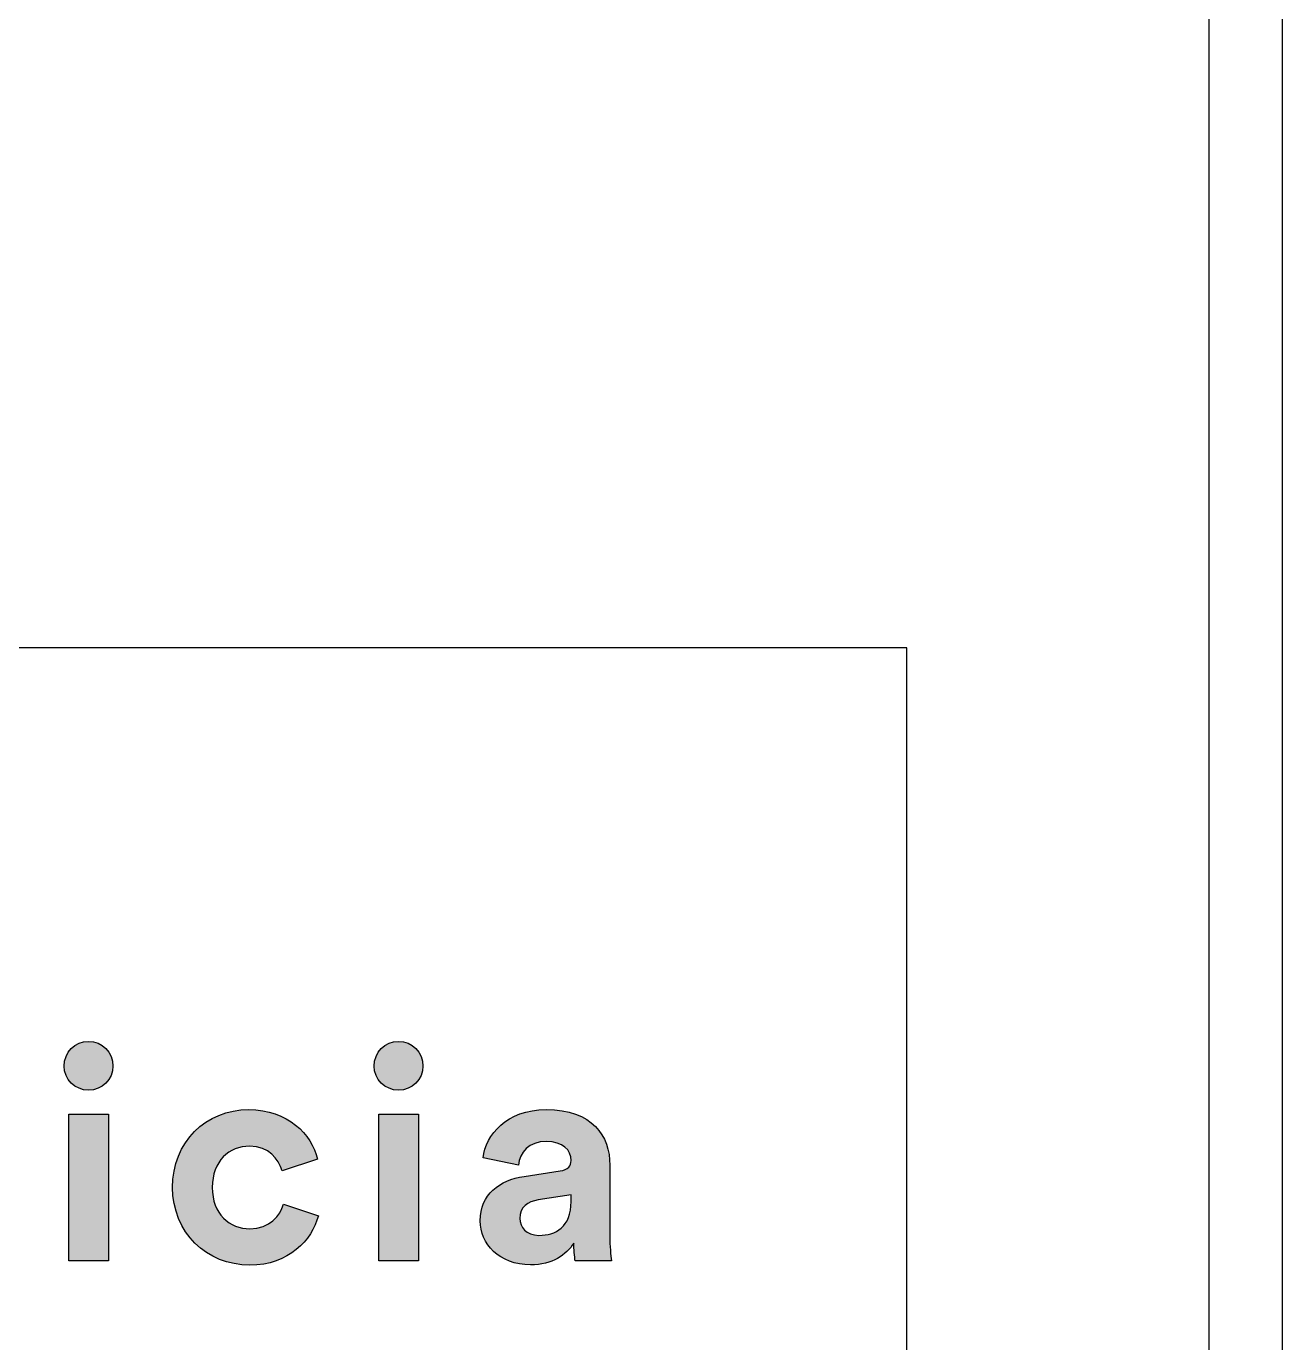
# Model space of a CAD drawing. Header units: millimetres. Extents: x 0 to 2575, y 0 to 3642.
# Drawn here: x 2355.5 to 2575.1, y 230 to 460.1 of the extents above; entities that cross this region are included whole.
import ezdxf

# ---------------------------------------------------------------- set-up
doc = ezdxf.new("R2010")
doc.units = ezdxf.units.MM
doc.layers.add('4513 Delphi Corner module 85 x 85 cm', color=7, linetype='Continuous', true_color=0x000000)

msp = doc.modelspace()

# ---------------------------------------------------------------- hatches: boundary and pattern name
at = {"layer": '4513 Delphi Corner module 85 x 85 cm'}
for points in [[(2366.39, 282.68), (2366.5, 282.68), (2366.61, 282.68), (2366.72, 282.67), (2366.83, 282.66), (2366.94, 282.65), (2367.05, 282.63), (2367.16, 282.62), (2367.26, 282.6), (2367.37, 282.57), (2367.47, 282.55), (2367.57, 282.52), (2367.67, 282.49), (2367.77, 282.46), (2367.87, 282.42), (2367.97, 282.38), (2368.07, 282.34), (2368.16, 282.3), (2368.26, 282.26), (2368.35, 282.21), (2368.44, 282.16), (2368.53, 282.11), (2368.62, 282.06), (2368.71, 282), (2368.79, 281.95), (2368.88, 281.89), (2368.96, 281.83), (2369.04, 281.76), (2369.12, 281.7), (2369.2, 281.63), (2369.28, 281.56), (2369.35, 281.49), (2369.42, 281.42), (2369.5, 281.35), (2369.57, 281.27), (2369.63, 281.19), (2369.7, 281.11), (2369.76, 281.03), (2369.82, 280.95), (2369.88, 280.87), (2369.94, 280.78), (2370, 280.69), (2370.05, 280.61), (2370.1, 280.52), (2370.15, 280.42), (2370.2, 280.33), (2370.25, 280.24), (2370.29, 280.14), (2370.33, 280.05), (2370.37, 279.95), (2370.41, 279.85), (2370.44, 279.75), (2370.47, 279.65), (2370.5, 279.55), (2370.53, 279.44), (2370.55, 279.34), (2370.58, 279.23), (2370.6, 279.13), (2370.61, 279.02), (2370.63, 278.91), (2370.64, 278.8), (2370.65, 278.69), (2370.66, 278.58), (2370.66, 278.47), (2370.66, 278.36), (2370.66, 278.25), (2370.66, 278.15), (2370.65, 278.04), (2370.64, 277.94), (2370.63, 277.83), (2370.61, 277.73), (2370.6, 277.62), (2370.58, 277.52), (2370.55, 277.42), (2370.53, 277.32), (2370.5, 277.22), (2370.47, 277.12), (2370.44, 277.02), (2370.41, 276.93), (2370.37, 276.83), (2370.33, 276.73), (2370.29, 276.64), (2370.25, 276.55), (2370.2, 276.46), (2370.15, 276.37), (2370.1, 276.28), (2370.05, 276.19), (2370, 276.1), (2369.94, 276.02), (2369.88, 275.93), (2369.82, 275.85), (2369.76, 275.77), (2369.7, 275.69), (2369.63, 275.62), (2369.57, 275.54), (2369.5, 275.46), (2369.42, 275.39), (2369.35, 275.32), (2369.28, 275.25), (2369.2, 275.18), (2369.12, 275.12), (2369.04, 275.05), (2368.96, 274.99), (2368.88, 274.93), (2368.79, 274.87), (2368.71, 274.82), (2368.62, 274.76), (2368.53, 274.71), (2368.44, 274.66), (2368.35, 274.61), (2368.26, 274.56), (2368.16, 274.52), (2368.07, 274.48), (2367.97, 274.44), (2367.87, 274.4), (2367.77, 274.37), (2367.67, 274.33), (2367.57, 274.3), (2367.47, 274.28), (2367.37, 274.25), (2367.26, 274.23), (2367.16, 274.21), (2367.05, 274.19), (2366.94, 274.18), (2366.83, 274.16), (2366.72, 274.15), (2366.61, 274.15), (2366.5, 274.14), (2366.39, 274.14), (2366.28, 274.14), (2366.17, 274.15), (2366.06, 274.15), (2365.96, 274.16), (2365.85, 274.18), (2365.74, 274.19), (2365.64, 274.21), (2365.53, 274.23), (2365.43, 274.25), (2365.33, 274.28), (2365.23, 274.3), (2365.13, 274.33), (2365.03, 274.37), (2364.93, 274.4), (2364.83, 274.44), (2364.73, 274.48), (2364.64, 274.52), (2364.54, 274.56), (2364.45, 274.61), (2364.36, 274.66), (2364.27, 274.71), (2364.18, 274.76), (2364.09, 274.82), (2364.01, 274.87), (2363.92, 274.93), (2363.84, 274.99), (2363.76, 275.05), (2363.68, 275.12), (2363.6, 275.18), (2363.52, 275.25), (2363.45, 275.32), (2363.38, 275.39), (2363.3, 275.46), (2363.23, 275.54), (2363.17, 275.62), (2363.1, 275.69), (2363.03, 275.77), (2362.97, 275.85), (2362.91, 275.93), (2362.85, 276.02), (2362.8, 276.1), (2362.74, 276.19), (2362.69, 276.28), (2362.64, 276.37), (2362.59, 276.46), (2362.54, 276.55), (2362.5, 276.64), (2362.46, 276.73), (2362.42, 276.83), (2362.38, 276.93), (2362.34, 277.02), (2362.31, 277.12), (2362.28, 277.22), (2362.25, 277.32), (2362.23, 277.42), (2362.21, 277.52), (2362.19, 277.62), (2362.17, 277.73), (2362.15, 277.83), (2362.14, 277.94), (2362.13, 278.04), (2362.12, 278.15), (2362.12, 278.25), (2362.12, 278.36), (2362.12, 278.47), (2362.12, 278.58), (2362.13, 278.69), (2362.14, 278.8), (2362.15, 278.91), (2362.17, 279.02), (2362.19, 279.13), (2362.21, 279.23), (2362.23, 279.34), (2362.25, 279.44), (2362.28, 279.55), (2362.31, 279.65), (2362.34, 279.75), (2362.38, 279.85), (2362.42, 279.95), (2362.46, 280.05), (2362.5, 280.14), (2362.54, 280.24), (2362.59, 280.33), (2362.64, 280.42), (2362.69, 280.52), (2362.74, 280.61), (2362.8, 280.69), (2362.85, 280.78), (2362.91, 280.87), (2362.97, 280.95), (2363.03, 281.03), (2363.1, 281.11), (2363.17, 281.19), (2363.23, 281.27), (2363.3, 281.35), (2363.38, 281.42), (2363.45, 281.49), (2363.52, 281.56), (2363.6, 281.63), (2363.68, 281.7), (2363.76, 281.76), (2363.84, 281.83), (2363.92, 281.89), (2364.01, 281.95), (2364.09, 282), (2364.18, 282.06), (2364.27, 282.11), (2364.36, 282.16), (2364.45, 282.21), (2364.54, 282.26), (2364.64, 282.3), (2364.73, 282.34), (2364.83, 282.38), (2364.93, 282.42), (2365.03, 282.46), (2365.13, 282.49), (2365.23, 282.52), (2365.33, 282.55), (2365.43, 282.57), (2365.53, 282.6), (2365.64, 282.62), (2365.74, 282.63), (2365.85, 282.65), (2365.96, 282.66), (2366.06, 282.67), (2366.17, 282.68), (2366.28, 282.68)], [(2420.57, 282.68), (2420.68, 282.68), (2420.79, 282.68), (2420.9, 282.67), (2421.01, 282.66), (2421.12, 282.65), (2421.23, 282.63), (2421.33, 282.62), (2421.44, 282.6), (2421.54, 282.57), (2421.65, 282.55), (2421.75, 282.52), (2421.85, 282.49), (2421.95, 282.46), (2422.05, 282.42), (2422.15, 282.38), (2422.25, 282.34), (2422.34, 282.3), (2422.44, 282.26), (2422.53, 282.21), (2422.62, 282.16), (2422.71, 282.11), (2422.8, 282.06), (2422.89, 282), (2422.97, 281.95), (2423.06, 281.89), (2423.14, 281.83), (2423.22, 281.76), (2423.3, 281.7), (2423.38, 281.63), (2423.45, 281.56), (2423.53, 281.49), (2423.6, 281.42), (2423.67, 281.35), (2423.74, 281.27), (2423.81, 281.19), (2423.87, 281.11), (2423.94, 281.03), (2424, 280.95), (2424.06, 280.87), (2424.12, 280.78), (2424.17, 280.69), (2424.23, 280.61), (2424.28, 280.52), (2424.33, 280.42), (2424.38, 280.33), (2424.42, 280.24), (2424.47, 280.14), (2424.51, 280.05), (2424.55, 279.95), (2424.58, 279.85), (2424.62, 279.75), (2424.65, 279.65), (2424.68, 279.55), (2424.71, 279.44), (2424.73, 279.34), (2424.75, 279.23), (2424.77, 279.13), (2424.79, 279.02), (2424.8, 278.91), (2424.82, 278.8), (2424.83, 278.69), (2424.83, 278.58), (2424.84, 278.47), (2424.84, 278.36), (2424.84, 278.25), (2424.83, 278.15), (2424.83, 278.04), (2424.82, 277.94), (2424.8, 277.83), (2424.79, 277.73), (2424.77, 277.62), (2424.75, 277.52), (2424.73, 277.42), (2424.71, 277.32), (2424.68, 277.22), (2424.65, 277.12), (2424.62, 277.02), (2424.58, 276.93), (2424.55, 276.83), (2424.51, 276.73), (2424.47, 276.64), (2424.42, 276.55), (2424.38, 276.46), (2424.33, 276.37), (2424.28, 276.28), (2424.23, 276.19), (2424.17, 276.1), (2424.12, 276.02), (2424.06, 275.93), (2424, 275.85), (2423.94, 275.77), (2423.87, 275.69), (2423.81, 275.62), (2423.74, 275.54), (2423.67, 275.46), (2423.6, 275.39), (2423.53, 275.32), (2423.45, 275.25), (2423.38, 275.18), (2423.3, 275.12), (2423.22, 275.05), (2423.14, 274.99), (2423.06, 274.93), (2422.97, 274.87), (2422.89, 274.82), (2422.8, 274.76), (2422.71, 274.71), (2422.62, 274.66), (2422.53, 274.61), (2422.44, 274.56), (2422.34, 274.52), (2422.25, 274.48), (2422.15, 274.44), (2422.05, 274.4), (2421.95, 274.37), (2421.85, 274.33), (2421.75, 274.3), (2421.65, 274.28), (2421.54, 274.25), (2421.44, 274.23), (2421.33, 274.21), (2421.23, 274.19), (2421.12, 274.18), (2421.01, 274.16), (2420.9, 274.15), (2420.79, 274.15), (2420.68, 274.14), (2420.57, 274.14), (2420.46, 274.14), (2420.35, 274.15), (2420.24, 274.15), (2420.13, 274.16), (2420.03, 274.18), (2419.92, 274.19), (2419.82, 274.21), (2419.71, 274.23), (2419.61, 274.25), (2419.51, 274.28), (2419.4, 274.3), (2419.3, 274.33), (2419.2, 274.37), (2419.11, 274.4), (2419.01, 274.44), (2418.91, 274.48), (2418.82, 274.52), (2418.72, 274.56), (2418.63, 274.61), (2418.54, 274.66), (2418.45, 274.71), (2418.36, 274.76), (2418.27, 274.82), (2418.19, 274.87), (2418.1, 274.93), (2418.02, 274.99), (2417.94, 275.05), (2417.86, 275.12), (2417.78, 275.18), (2417.7, 275.25), (2417.63, 275.32), (2417.55, 275.39), (2417.48, 275.46), (2417.41, 275.54), (2417.34, 275.62), (2417.28, 275.69), (2417.21, 275.77), (2417.15, 275.85), (2417.09, 275.93), (2417.03, 276.02), (2416.97, 276.1), (2416.92, 276.19), (2416.87, 276.28), (2416.82, 276.37), (2416.77, 276.46), (2416.72, 276.55), (2416.68, 276.64), (2416.63, 276.73), (2416.59, 276.83), (2416.56, 276.93), (2416.52, 277.02), (2416.49, 277.12), (2416.46, 277.22), (2416.43, 277.32), (2416.41, 277.42), (2416.38, 277.52), (2416.36, 277.62), (2416.35, 277.73), (2416.33, 277.83), (2416.32, 277.94), (2416.31, 278.04), (2416.3, 278.15), (2416.3, 278.25), (2416.3, 278.36), (2416.3, 278.47), (2416.3, 278.58), (2416.31, 278.69), (2416.32, 278.8), (2416.33, 278.91), (2416.35, 279.02), (2416.36, 279.13), (2416.38, 279.23), (2416.41, 279.34), (2416.43, 279.44), (2416.46, 279.55), (2416.49, 279.65), (2416.52, 279.75), (2416.56, 279.85), (2416.59, 279.95), (2416.63, 280.05), (2416.68, 280.14), (2416.72, 280.24), (2416.77, 280.33), (2416.82, 280.42), (2416.87, 280.52), (2416.92, 280.61), (2416.97, 280.69), (2417.03, 280.78), (2417.09, 280.87), (2417.15, 280.95), (2417.21, 281.03), (2417.28, 281.11), (2417.34, 281.19), (2417.41, 281.27), (2417.48, 281.35), (2417.55, 281.42), (2417.63, 281.49), (2417.7, 281.56), (2417.78, 281.63), (2417.86, 281.7), (2417.94, 281.76), (2418.02, 281.83), (2418.1, 281.89), (2418.19, 281.95), (2418.27, 282), (2418.36, 282.06), (2418.45, 282.11), (2418.54, 282.16), (2418.63, 282.21), (2418.72, 282.26), (2418.82, 282.3), (2418.91, 282.34), (2419.01, 282.38), (2419.11, 282.42), (2419.2, 282.46), (2419.3, 282.49), (2419.4, 282.52), (2419.51, 282.55), (2419.61, 282.57), (2419.71, 282.6), (2419.82, 282.62), (2419.92, 282.63), (2420.03, 282.65), (2420.13, 282.66), (2420.24, 282.67), (2420.35, 282.68), (2420.46, 282.68)], [(2362.95, 244.35), (2362.95, 269.97), (2369.88, 269.97), (2369.88, 244.35)], [(2388.01, 257.16), (2388.01, 256.95), (2388.02, 256.73), (2388.03, 256.52), (2388.04, 256.32), (2388.06, 256.11), (2388.09, 255.91), (2388.11, 255.71), (2388.14, 255.52), (2388.18, 255.33), (2388.22, 255.14), (2388.26, 254.95), (2388.31, 254.77), (2388.36, 254.59), (2388.42, 254.42), (2388.47, 254.24), (2388.54, 254.07), (2388.6, 253.91), (2388.67, 253.75), (2388.74, 253.59), (2388.82, 253.43), (2388.9, 253.27), (2388.98, 253.12), (2389.06, 252.98), (2389.15, 252.83), (2389.24, 252.69), (2389.34, 252.56), (2389.43, 252.42), (2389.53, 252.29), (2389.64, 252.16), (2389.74, 252.04), (2389.85, 251.92), (2389.96, 251.8), (2390.08, 251.69), (2390.19, 251.58), (2390.31, 251.47), (2390.43, 251.37), (2390.55, 251.27), (2390.68, 251.17), (2390.81, 251.08), (2390.94, 250.99), (2391.07, 250.9), (2391.21, 250.82), (2391.34, 250.74), (2391.48, 250.67), (2391.62, 250.59), (2391.76, 250.53), (2391.91, 250.46), (2392.05, 250.4), (2392.2, 250.34), (2392.35, 250.29), (2392.5, 250.24), (2392.65, 250.19), (2392.8, 250.15), (2392.96, 250.11), (2393.12, 250.07), (2393.27, 250.04), (2393.43, 250.01), (2393.59, 249.99), (2393.75, 249.97), (2393.91, 249.95), (2394.08, 249.94), (2394.24, 249.93), (2394.41, 249.92), (2394.57, 249.92), (2394.74, 249.92), (2394.9, 249.93), (2395.06, 249.94), (2395.22, 249.95), (2395.37, 249.96), (2395.52, 249.98), (2395.67, 250), (2395.82, 250.03), (2395.96, 250.05), (2396.1, 250.08), (2396.24, 250.12), (2396.38, 250.15), (2396.52, 250.19), (2396.65, 250.23), (2396.78, 250.27), (2396.91, 250.32), (2397.03, 250.37), (2397.15, 250.42), (2397.27, 250.47), (2397.39, 250.53), (2397.51, 250.58), (2397.62, 250.64), (2397.73, 250.7), (2397.84, 250.77), (2397.95, 250.83), (2398.05, 250.9), (2398.15, 250.97), (2398.25, 251.04), (2398.35, 251.11), (2398.44, 251.19), (2398.54, 251.26), (2398.63, 251.34), (2398.72, 251.42), (2398.8, 251.5), (2398.89, 251.58), (2398.97, 251.66), (2399.05, 251.75), (2399.13, 251.83), (2399.2, 251.92), (2399.28, 252.01), (2399.35, 252.1), (2399.42, 252.18), (2399.49, 252.27), (2399.55, 252.36), (2399.62, 252.46), (2399.68, 252.55), (2399.74, 252.64), (2399.79, 252.73), (2399.9, 252.92), (2400, 253.11), (2400.1, 253.3), (2400.18, 253.49), (2400.26, 253.68), (2400.34, 253.87), (2400.4, 254.06), (2400.46, 254.25), (2406.55, 252.21), (2406.5, 252.01), (2406.44, 251.81), (2406.37, 251.61), (2406.3, 251.41), (2406.23, 251.21), (2406.15, 251.01), (2406.07, 250.81), (2405.99, 250.62), (2405.9, 250.42), (2405.8, 250.22), (2405.71, 250.02), (2405.61, 249.83), (2405.5, 249.64), (2405.39, 249.44), (2405.27, 249.25), (2405.16, 249.06), (2405.03, 248.87), (2404.91, 248.68), (2404.78, 248.5), (2404.64, 248.32), (2404.5, 248.13), (2404.36, 247.95), (2404.21, 247.78), (2404.06, 247.6), (2403.9, 247.43), (2403.74, 247.26), (2403.58, 247.09), (2403.41, 246.92), (2403.23, 246.76), (2403.06, 246.6), (2402.88, 246.44), (2402.69, 246.29), (2402.5, 246.14), (2402.31, 245.99), (2402.11, 245.85), (2401.91, 245.7), (2401.7, 245.57), (2401.49, 245.43), (2401.28, 245.3), (2401.06, 245.18), (2400.84, 245.05), (2400.61, 244.94), (2400.38, 244.82), (2400.14, 244.71), (2399.9, 244.61), (2399.66, 244.51), (2399.41, 244.41), (2399.16, 244.32), (2398.91, 244.23), (2398.65, 244.15), (2398.38, 244.07), (2398.11, 244), (2397.84, 243.93), (2397.56, 243.87), (2397.28, 243.81), (2397, 243.76), (2396.71, 243.72), (2396.42, 243.68), (2396.12, 243.65), (2395.82, 243.62), (2395.51, 243.6), (2395.2, 243.58), (2394.89, 243.57), (2394.57, 243.57), (2394.22, 243.57), (2393.87, 243.58), (2393.52, 243.61), (2393.18, 243.63), (2392.83, 243.67), (2392.49, 243.72), (2392.16, 243.77), (2391.82, 243.83), (2391.49, 243.9), (2391.17, 243.97), (2390.84, 244.06), (2390.52, 244.15), (2390.21, 244.25), (2389.89, 244.35), (2389.58, 244.47), (2389.28, 244.59), (2388.98, 244.71), (2388.68, 244.85), (2388.39, 244.99), (2388.1, 245.14), (2387.81, 245.29), (2387.53, 245.45), (2387.26, 245.62), (2386.98, 245.8), (2386.72, 245.98), (2386.46, 246.16), (2386.2, 246.36), (2385.95, 246.56), (2385.7, 246.76), (2385.46, 246.97), (2385.22, 247.19), (2384.99, 247.42), (2384.77, 247.64), (2384.55, 247.88), (2384.34, 248.12), (2384.13, 248.37), (2383.93, 248.62), (2383.73, 248.87), (2383.54, 249.14), (2383.36, 249.4), (2383.18, 249.68), (2383.01, 249.95), (2382.85, 250.24), (2382.69, 250.52), (2382.54, 250.82), (2382.39, 251.11), (2382.26, 251.41), (2382.13, 251.72), (2382, 252.03), (2381.89, 252.34), (2381.78, 252.66), (2381.68, 252.99), (2381.59, 253.31), (2381.5, 253.65), (2381.42, 253.98), (2381.35, 254.32), (2381.29, 254.66), (2381.23, 255.01), (2381.19, 255.36), (2381.15, 255.71), (2381.12, 256.07), (2381.1, 256.43), (2381.09, 256.8), (2381.08, 257.16), (2381.09, 257.53), (2381.1, 257.9), (2381.12, 258.26), (2381.15, 258.62), (2381.19, 258.98), (2381.23, 259.33), (2381.28, 259.68), (2381.35, 260.02), (2381.42, 260.36), (2381.49, 260.7), (2381.58, 261.03), (2381.67, 261.36), (2381.77, 261.68), (2381.87, 262), (2381.99, 262.32), (2382.11, 262.63), (2382.24, 262.93), (2382.37, 263.23), (2382.51, 263.53), (2382.66, 263.82), (2382.82, 264.11), (2382.98, 264.39), (2383.15, 264.67), (2383.32, 264.94), (2383.5, 265.21), (2383.69, 265.47), (2383.88, 265.73), (2384.08, 265.98), (2384.28, 266.22), (2384.49, 266.46), (2384.71, 266.7), (2384.93, 266.93), (2385.16, 267.15), (2385.39, 267.37), (2385.62, 267.58), (2385.87, 267.78), (2386.11, 267.98), (2386.37, 268.18), (2386.62, 268.36), (2386.89, 268.54), (2387.15, 268.72), (2387.43, 268.88), (2387.7, 269.04), (2387.98, 269.2), (2388.27, 269.34), (2388.56, 269.48), (2388.85, 269.62), (2389.15, 269.74), (2389.45, 269.86), (2389.75, 269.98), (2390.06, 270.08), (2390.37, 270.18), (2390.69, 270.27), (2391.01, 270.35), (2391.33, 270.43), (2391.65, 270.5), (2391.98, 270.56), (2392.31, 270.61), (2392.65, 270.65), (2392.99, 270.69), (2393.33, 270.72), (2393.67, 270.74), (2394.02, 270.75), (2394.36, 270.76), (2394.69, 270.75), (2395.01, 270.74), (2395.32, 270.73), (2395.64, 270.71), (2395.94, 270.68), (2396.25, 270.64), (2396.54, 270.61), (2396.84, 270.56), (2397.13, 270.51), (2397.41, 270.45), (2397.69, 270.39), (2397.97, 270.33), (2398.24, 270.26), (2398.51, 270.18), (2398.77, 270.1), (2399.03, 270.01), (2399.29, 269.92), (2399.54, 269.83), (2399.78, 269.73), (2400.03, 269.62), (2400.26, 269.51), (2400.5, 269.4), (2400.72, 269.28), (2400.95, 269.16), (2401.17, 269.03), (2401.38, 268.9), (2401.6, 268.77), (2401.8, 268.63), (2402, 268.49), (2402.2, 268.35), (2402.4, 268.2), (2402.59, 268.05), (2402.77, 267.9), (2402.95, 267.74), (2403.13, 267.58), (2403.3, 267.42), (2403.47, 267.26), (2403.63, 267.09), (2403.79, 266.92), (2403.95, 266.74), (2404.1, 266.57), (2404.25, 266.39), (2404.39, 266.21), (2404.53, 266.03), (2404.66, 265.85), (2404.79, 265.66), (2404.91, 265.47), (2405.04, 265.28), (2405.15, 265.09), (2405.26, 264.9), (2405.37, 264.71), (2405.48, 264.51), (2405.58, 264.32), (2405.67, 264.12), (2405.76, 263.92), (2405.85, 263.72), (2405.93, 263.52), (2406.01, 263.32), (2406.09, 263.12), (2406.16, 262.92), (2406.22, 262.72), (2406.28, 262.51), (2406.34, 262.31), (2406.4, 262.11), (2400.2, 260.03), (2400.14, 260.23), (2400.07, 260.43), (2399.99, 260.63), (2399.91, 260.83), (2399.83, 261.02), (2399.74, 261.22), (2399.64, 261.41), (2399.53, 261.6), (2399.47, 261.7), (2399.42, 261.79), (2399.36, 261.88), (2399.3, 261.98), (2399.23, 262.07), (2399.17, 262.16), (2399.1, 262.24), (2399.03, 262.33), (2398.96, 262.42), (2398.89, 262.5), (2398.81, 262.59), (2398.74, 262.67), (2398.66, 262.75), (2398.58, 262.83), (2398.5, 262.91), (2398.41, 262.99), (2398.33, 263.06), (2398.24, 263.14), (2398.15, 263.21), (2398.05, 263.28), (2397.96, 263.35), (2397.86, 263.42), (2397.76, 263.48), (2397.66, 263.54), (2397.56, 263.61), (2397.45, 263.66), (2397.34, 263.72), (2397.23, 263.78), (2397.12, 263.83), (2397.01, 263.88), (2396.89, 263.93), (2396.77, 263.97), (2396.65, 264.02), (2396.52, 264.06), (2396.4, 264.1), (2396.27, 264.13), (2396.13, 264.17), (2396, 264.2), (2395.86, 264.23), (2395.72, 264.25), (2395.58, 264.27), (2395.44, 264.29), (2395.29, 264.31), (2395.14, 264.32), (2394.99, 264.33), (2394.84, 264.34), (2394.68, 264.35), (2394.52, 264.35), (2394.35, 264.35), (2394.19, 264.34), (2394.03, 264.33), (2393.86, 264.32), (2393.7, 264.3), (2393.54, 264.28), (2393.38, 264.26), (2393.22, 264.23), (2393.07, 264.2), (2392.91, 264.16), (2392.76, 264.13), (2392.6, 264.08), (2392.45, 264.04), (2392.3, 263.99), (2392.15, 263.93), (2392.01, 263.88), (2391.86, 263.82), (2391.72, 263.75), (2391.58, 263.69), (2391.44, 263.62), (2391.3, 263.54), (2391.17, 263.46), (2391.03, 263.38), (2390.9, 263.3), (2390.77, 263.21), (2390.65, 263.12), (2390.52, 263.02), (2390.4, 262.92), (2390.28, 262.82), (2390.16, 262.72), (2390.05, 262.61), (2389.94, 262.49), (2389.83, 262.38), (2389.72, 262.26), (2389.61, 262.14), (2389.51, 262.01), (2389.41, 261.88), (2389.32, 261.75), (2389.22, 261.61), (2389.13, 261.47), (2389.05, 261.33), (2388.96, 261.18), (2388.88, 261.04), (2388.81, 260.88), (2388.73, 260.73), (2388.66, 260.57), (2388.59, 260.41), (2388.53, 260.24), (2388.47, 260.07), (2388.41, 259.9), (2388.36, 259.72), (2388.31, 259.55), (2388.26, 259.37), (2388.22, 259.18), (2388.18, 258.99), (2388.14, 258.8), (2388.11, 258.61), (2388.08, 258.41), (2388.06, 258.21), (2388.04, 258.01), (2388.03, 257.8), (2388.02, 257.59), (2388.01, 257.38)], [(2417.13, 244.35), (2417.13, 269.97), (2424.06, 269.97), (2424.06, 244.35)]]:
    msp.add_hatch(color=256, dxfattribs=at).paths.add_polyline_path(points, flags=0)
h = msp.add_hatch(color=256, dxfattribs=at)
h.paths.add_polyline_path([(2442.5, 259.09), (2448.8, 260.03), (2448.93, 260.05), (2449.06, 260.07), (2449.19, 260.1), (2449.3, 260.13), (2449.36, 260.14), (2449.41, 260.16), (2449.47, 260.18), (2449.52, 260.2), (2449.57, 260.21), (2449.62, 260.23), (2449.67, 260.25), (2449.72, 260.27), (2449.76, 260.3), (2449.81, 260.32), (2449.85, 260.34), (2449.89, 260.36), (2449.93, 260.39), (2449.97, 260.41), (2450.01, 260.44), (2450.05, 260.46), (2450.09, 260.49), (2450.12, 260.51), (2450.16, 260.54), (2450.19, 260.57), (2450.22, 260.6), (2450.25, 260.63), (2450.28, 260.65), (2450.31, 260.68), (2450.34, 260.71), (2450.36, 260.74), (2450.39, 260.78), (2450.41, 260.81), (2450.44, 260.84), (2450.46, 260.87), (2450.48, 260.9), (2450.5, 260.94), (2450.52, 260.97), (2450.54, 261.01), (2450.56, 261.04), (2450.57, 261.08), (2450.59, 261.11), (2450.6, 261.15), (2450.62, 261.18), (2450.63, 261.22), (2450.64, 261.26), (2450.65, 261.29), (2450.66, 261.33), (2450.67, 261.37), (2450.68, 261.41), (2450.69, 261.45), (2450.7, 261.49), (2450.7, 261.52), (2450.71, 261.56), (2450.71, 261.6), (2450.72, 261.64), (2450.72, 261.68), (2450.72, 261.73), (2450.72, 261.77), (2450.73, 261.85), (2450.73, 261.93), (2450.72, 262.02), (2450.72, 262.1), (2450.71, 262.19), (2450.7, 262.27), (2450.69, 262.35), (2450.68, 262.43), (2450.66, 262.52), (2450.64, 262.6), (2450.62, 262.68), (2450.6, 262.75), (2450.58, 262.83), (2450.55, 262.91), (2450.52, 262.99), (2450.49, 263.06), (2450.46, 263.14), (2450.43, 263.21), (2450.39, 263.29), (2450.35, 263.36), (2450.31, 263.43), (2450.27, 263.5), (2450.22, 263.57), (2450.18, 263.64), (2450.13, 263.7), (2450.08, 263.77), (2450.02, 263.84), (2449.97, 263.9), (2449.91, 263.96), (2449.85, 264.02), (2449.79, 264.08), (2449.72, 264.14), (2449.66, 264.2), (2449.59, 264.26), (2449.52, 264.31), (2449.45, 264.36), (2449.37, 264.42), (2449.3, 264.47), (2449.22, 264.51), (2449.14, 264.56), (2449.05, 264.61), (2448.97, 264.65), (2448.88, 264.7), (2448.79, 264.74), (2448.7, 264.78), (2448.6, 264.81), (2448.51, 264.85), (2448.41, 264.88), (2448.31, 264.92), (2448.21, 264.95), (2448.1, 264.98), (2447.99, 265.01), (2447.89, 265.03), (2447.77, 265.05), (2447.66, 265.08), (2447.54, 265.1), (2447.43, 265.11), (2447.31, 265.13), (2447.18, 265.14), (2447.06, 265.16), (2446.93, 265.16), (2446.67, 265.18), (2446.4, 265.18), (2446.26, 265.18), (2446.12, 265.18), (2445.99, 265.17), (2445.85, 265.16), (2445.72, 265.15), (2445.59, 265.13), (2445.46, 265.12), (2445.34, 265.1), (2445.21, 265.07), (2445.09, 265.05), (2444.97, 265.02), (2444.85, 264.99), (2444.73, 264.96), (2444.62, 264.92), (2444.5, 264.89), (2444.39, 264.85), (2444.29, 264.8), (2444.18, 264.76), (2444.07, 264.71), (2443.97, 264.67), (2443.87, 264.62), (2443.77, 264.56), (2443.68, 264.51), (2443.58, 264.45), (2443.49, 264.4), (2443.4, 264.34), (2443.31, 264.27), (2443.23, 264.21), (2443.14, 264.15), (2443.06, 264.08), (2442.98, 264.01), (2442.9, 263.94), (2442.83, 263.87), (2442.75, 263.79), (2442.68, 263.72), (2442.61, 263.64), (2442.54, 263.56), (2442.48, 263.48), (2442.41, 263.4), (2442.35, 263.32), (2442.29, 263.23), (2442.24, 263.15), (2442.18, 263.06), (2442.13, 262.97), (2442.08, 262.89), (2442.03, 262.79), (2441.98, 262.7), (2441.94, 262.61), (2441.89, 262.52), (2441.85, 262.42), (2441.82, 262.33), (2441.78, 262.23), (2441.74, 262.13), (2441.71, 262.04), (2441.68, 261.94), (2441.65, 261.84), (2441.63, 261.74), (2441.61, 261.64), (2441.58, 261.53), (2441.56, 261.43), (2441.55, 261.33), (2441.53, 261.22), (2441.52, 261.12), (2441.51, 261.02), (2435.36, 262.32), (2435.38, 262.51), (2435.41, 262.7), (2435.44, 262.88), (2435.48, 263.07), (2435.52, 263.26), (2435.57, 263.45), (2435.62, 263.64), (2435.67, 263.83), (2435.73, 264.02), (2435.8, 264.21), (2435.87, 264.4), (2435.94, 264.59), (2436.02, 264.77), (2436.11, 264.96), (2436.19, 265.14), (2436.29, 265.33), (2436.39, 265.51), (2436.49, 265.69), (2436.6, 265.87), (2436.71, 266.05), (2436.83, 266.23), (2436.95, 266.41), (2437.08, 266.58), (2437.21, 266.75), (2437.35, 266.92), (2437.49, 267.09), (2437.63, 267.25), (2437.78, 267.42), (2437.94, 267.58), (2438.1, 267.73), (2438.27, 267.89), (2438.44, 268.04), (2438.61, 268.19), (2438.79, 268.34), (2438.97, 268.48), (2439.16, 268.62), (2439.35, 268.76), (2439.55, 268.89), (2439.76, 269.02), (2439.96, 269.14), (2440.18, 269.27), (2440.39, 269.38), (2440.61, 269.5), (2440.84, 269.61), (2441.07, 269.71), (2441.31, 269.81), (2441.55, 269.91), (2441.79, 270), (2442.04, 270.09), (2442.3, 270.17), (2442.56, 270.25), (2442.82, 270.32), (2443.09, 270.39), (2443.36, 270.45), (2443.64, 270.51), (2443.92, 270.56), (2444.21, 270.6), (2444.5, 270.64), (2444.8, 270.68), (2445.1, 270.7), (2445.41, 270.73), (2445.72, 270.74), (2446.03, 270.75), (2446.35, 270.76), (2446.73, 270.75), (2447.1, 270.74), (2447.46, 270.73), (2447.82, 270.7), (2448.16, 270.67), (2448.5, 270.64), (2448.84, 270.6), (2449.16, 270.55), (2449.48, 270.49), (2449.79, 270.43), (2450.1, 270.37), (2450.4, 270.3), (2450.69, 270.22), (2450.97, 270.14), (2451.25, 270.05), (2451.52, 269.96), (2451.79, 269.86), (2452.04, 269.76), (2452.29, 269.65), (2452.54, 269.53), (2452.78, 269.42), (2453.01, 269.29), (2453.23, 269.17), (2453.45, 269.03), (2453.66, 268.9), (2453.87, 268.75), (2454.07, 268.61), (2454.26, 268.46), (2454.45, 268.3), (2454.63, 268.15), (2454.8, 267.98), (2454.97, 267.82), (2455.13, 267.65), (2455.29, 267.48), (2455.44, 267.3), (2455.59, 267.12), (2455.73, 266.93), (2455.86, 266.75), (2455.99, 266.56), (2456.11, 266.36), (2456.23, 266.17), (2456.34, 265.97), (2456.45, 265.76), (2456.55, 265.56), (2456.64, 265.35), (2456.73, 265.14), (2456.82, 264.93), (2456.9, 264.71), (2456.97, 264.49), (2457.04, 264.27), (2457.11, 264.05), (2457.17, 263.83), (2457.22, 263.6), (2457.27, 263.38), (2457.31, 263.15), (2457.35, 262.91), (2457.39, 262.68), (2457.42, 262.45), (2457.44, 262.21), (2457.46, 261.97), (2457.48, 261.74), (2457.49, 261.5), (2457.5, 261.26), (2457.5, 261.02), (2457.5, 248.41), (2457.51, 247.88), (2457.52, 247.33), (2457.6, 246.2), (2457.64, 245.67), (2457.7, 245.17), (2457.75, 244.72), (2457.78, 244.52), (2457.81, 244.35), (2451.46, 244.35), (2451.43, 244.48), (2451.4, 244.63), (2451.38, 244.8), (2451.35, 244.97), (2451.31, 245.36), (2451.27, 245.77), (2451.24, 246.19), (2451.22, 246.62), (2451.2, 247.03), (2451.2, 247.42), (2451.07, 247.23), (2450.94, 247.04), (2450.8, 246.86), (2450.65, 246.67), (2450.5, 246.49), (2450.34, 246.32), (2450.17, 246.14), (2450, 245.97), (2449.82, 245.8), (2449.63, 245.64), (2449.44, 245.48), (2449.24, 245.33), (2449.03, 245.18), (2448.81, 245.03), (2448.59, 244.89), (2448.36, 244.76), (2448.12, 244.63), (2447.87, 244.51), (2447.62, 244.39), (2447.36, 244.29), (2447.09, 244.19), (2446.82, 244.09), (2446.53, 244.01), (2446.24, 243.93), (2445.95, 243.86), (2445.64, 243.8), (2445.33, 243.74), (2445.01, 243.7), (2444.68, 243.66), (2444.34, 243.64), (2444, 243.62), (2443.64, 243.62), (2443.39, 243.62), (2443.14, 243.63), (2442.89, 243.64), (2442.64, 243.66), (2442.4, 243.69), (2442.16, 243.71), (2441.93, 243.75), (2441.69, 243.79), (2441.47, 243.83), (2441.24, 243.88), (2441.02, 243.93), (2440.8, 243.99), (2440.59, 244.05), (2440.37, 244.11), (2440.17, 244.19), (2439.96, 244.26), (2439.76, 244.34), (2439.56, 244.42), (2439.37, 244.51), (2439.18, 244.6), (2438.99, 244.69), (2438.81, 244.79), (2438.63, 244.9), (2438.45, 245), (2438.28, 245.11), (2438.12, 245.22), (2437.95, 245.34), (2437.79, 245.46), (2437.64, 245.58), (2437.48, 245.71), (2437.34, 245.84), (2437.19, 245.97), (2437.05, 246.11), (2436.92, 246.24), (2436.78, 246.38), (2436.65, 246.53), (2436.53, 246.67), (2436.41, 246.82), (2436.3, 246.97), (2436.18, 247.13), (2436.08, 247.28), (2435.97, 247.44), (2435.88, 247.6), (2435.78, 247.76), (2435.69, 247.93), (2435.61, 248.09), (2435.52, 248.26), (2435.45, 248.43), (2435.38, 248.6), (2435.31, 248.78), (2435.24, 248.95), (2435.18, 249.13), (2435.13, 249.31), (2435.08, 249.48), (2435.04, 249.66), (2435, 249.85), (2434.96, 250.03), (2434.93, 250.21), (2434.9, 250.4), (2434.88, 250.58), (2434.86, 250.77), (2434.85, 250.95), (2434.84, 251.14), (2434.84, 251.33), (2434.84, 251.54), (2434.85, 251.75), (2434.86, 251.96), (2434.88, 252.16), (2434.9, 252.37), (2434.93, 252.56), (2434.96, 252.76), (2434.99, 252.95), (2435.04, 253.14), (2435.08, 253.33), (2435.13, 253.51), (2435.18, 253.69), (2435.24, 253.87), (2435.3, 254.05), (2435.37, 254.22), (2435.44, 254.39), (2435.51, 254.55), (2435.59, 254.72), (2435.67, 254.88), (2435.76, 255.03), (2435.85, 255.19), (2435.94, 255.34), (2436.04, 255.49), (2436.14, 255.63), (2436.24, 255.78), (2436.35, 255.92), (2436.46, 256.05), (2436.58, 256.19), (2436.69, 256.32), (2436.82, 256.45), (2436.94, 256.57), (2437.07, 256.69), (2437.2, 256.81), (2437.33, 256.93), (2437.47, 257.04), (2437.61, 257.15), (2437.75, 257.26), (2437.9, 257.37), (2438.05, 257.47), (2438.2, 257.57), (2438.35, 257.66), (2438.51, 257.76), (2438.67, 257.85), (2438.83, 257.94), (2438.99, 258.02), (2439.16, 258.1), (2439.33, 258.18), (2439.5, 258.26), (2439.67, 258.33), (2439.85, 258.4), (2440.03, 258.47), (2440.2, 258.53), (2440.57, 258.65), (2440.94, 258.76), (2441.32, 258.86), (2441.71, 258.95), (2442.1, 259.02)], flags=0)
h.paths.add_polyline_path([(2450.73, 254.71), (2450.72, 254.5), (2450.72, 254.3), (2450.71, 254.1), (2450.7, 253.9), (2450.68, 253.71), (2450.66, 253.52), (2450.63, 253.34), (2450.6, 253.16), (2450.57, 252.98), (2450.54, 252.81), (2450.5, 252.65), (2450.46, 252.48), (2450.41, 252.32), (2450.36, 252.17), (2450.31, 252.02), (2450.26, 251.87), (2450.2, 251.73), (2450.14, 251.59), (2450.08, 251.46), (2450.01, 251.33), (2449.94, 251.2), (2449.87, 251.08), (2449.79, 250.96), (2449.72, 250.84), (2449.64, 250.73), (2449.55, 250.62), (2449.47, 250.52), (2449.38, 250.42), (2449.29, 250.32), (2449.2, 250.22), (2449.1, 250.13), (2449.01, 250.05), (2448.91, 249.96), (2448.81, 249.88), (2448.71, 249.8), (2448.6, 249.73), (2448.49, 249.66), (2448.39, 249.59), (2448.28, 249.52), (2448.16, 249.46), (2448.05, 249.4), (2447.93, 249.34), (2447.82, 249.29), (2447.7, 249.24), (2447.58, 249.19), (2447.46, 249.15), (2447.34, 249.11), (2447.21, 249.07), (2447.09, 249.03), (2446.96, 249), (2446.83, 248.96), (2446.7, 248.94), (2446.57, 248.91), (2446.44, 248.89), (2446.31, 248.86), (2446.18, 248.84), (2446.05, 248.83), (2445.92, 248.81), (2445.65, 248.79), (2445.38, 248.78), (2445.1, 248.78), (2445, 248.78), (2444.9, 248.78), (2444.79, 248.79), (2444.7, 248.79), (2444.6, 248.8), (2444.5, 248.81), (2444.41, 248.83), (2444.32, 248.84), (2444.23, 248.86), (2444.14, 248.88), (2444.05, 248.9), (2443.96, 248.92), (2443.88, 248.94), (2443.8, 248.97), (2443.72, 249), (2443.64, 249.03), (2443.56, 249.06), (2443.48, 249.09), (2443.41, 249.12), (2443.34, 249.16), (2443.27, 249.2), (2443.2, 249.24), (2443.13, 249.28), (2443.06, 249.32), (2443, 249.36), (2442.94, 249.4), (2442.88, 249.45), (2442.82, 249.5), (2442.76, 249.54), (2442.7, 249.59), (2442.65, 249.64), (2442.6, 249.69), (2442.54, 249.75), (2442.5, 249.8), (2442.45, 249.85), (2442.4, 249.91), (2442.36, 249.97), (2442.31, 250.02), (2442.27, 250.08), (2442.23, 250.14), (2442.2, 250.2), (2442.16, 250.26), (2442.12, 250.32), (2442.09, 250.39), (2442.06, 250.45), (2442.03, 250.51), (2442, 250.58), (2441.97, 250.64), (2441.95, 250.71), (2441.93, 250.78), (2441.9, 250.84), (2441.88, 250.91), (2441.87, 250.98), (2441.85, 251.05), (2441.83, 251.12), (2441.82, 251.18), (2441.81, 251.25), (2441.8, 251.32), (2441.79, 251.39), (2441.78, 251.46), (2441.78, 251.53), (2441.77, 251.6), (2441.77, 251.67), (2441.77, 251.75), (2441.77, 251.84), (2441.77, 251.93), (2441.78, 252.02), (2441.79, 252.1), (2441.79, 252.19), (2441.81, 252.28), (2441.82, 252.36), (2441.83, 252.44), (2441.85, 252.52), (2441.87, 252.6), (2441.89, 252.68), (2441.91, 252.76), (2441.93, 252.83), (2441.96, 252.9), (2441.99, 252.98), (2442.02, 253.05), (2442.05, 253.12), (2442.08, 253.19), (2442.11, 253.25), (2442.15, 253.32), (2442.19, 253.38), (2442.23, 253.45), (2442.27, 253.51), (2442.31, 253.57), (2442.35, 253.63), (2442.4, 253.68), (2442.44, 253.74), (2442.49, 253.8), (2442.54, 253.85), (2442.59, 253.9), (2442.64, 253.95), (2442.69, 254), (2442.75, 254.05), (2442.8, 254.1), (2442.86, 254.15), (2442.92, 254.19), (2442.98, 254.24), (2443.04, 254.28), (2443.1, 254.32), (2443.16, 254.36), (2443.23, 254.4), (2443.29, 254.44), (2443.36, 254.47), (2443.42, 254.51), (2443.49, 254.54), (2443.56, 254.58), (2443.63, 254.61), (2443.7, 254.64), (2443.77, 254.67), (2443.85, 254.7), (2444, 254.75), (2444.15, 254.8), (2444.3, 254.84), (2444.46, 254.88), (2444.62, 254.92), (2444.78, 254.95), (2444.95, 254.97), (2450.73, 255.86)], flags=0)

# ---------------------------------------------------------------- linework, layer by layer
at = {"layer": '4513 Delphi Corner module 85 x 85 cm', "lineweight": 30}
for p, q in [((2509.39, 351.44), (2118.27, 351.44)), ((2509.39, 72.08), (2509.39, 351.44))]:
    msp.add_line(p, q, dxfattribs=at)
at = {"layer": '4513 Delphi Corner module 85 x 85 cm'}
for p, q in [((2362.95, 244.35), (2362.95, 269.97)), ((2362.95, 269.97), (2369.88, 269.97)), ((2369.88, 269.97), (2369.88, 244.35)), ((2417.13, 244.35), (2417.13, 269.97)), ((2417.13, 269.97), (2424.06, 269.97)), ((2424.06, 269.97), (2424.06, 244.35)), ((2441.51, 261.02), (2435.36, 262.32)), ((2406.4, 262.11), (2400.2, 260.03)), ((2442.5, 259.09), (2448.8, 260.03)), ((2457.5, 261.02), (2457.5, 248.41)), ((2450.73, 255.86), (2444.95, 254.97)), ((2450.73, 254.71), (2450.73, 255.86)), ((2400.46, 254.25), (2406.55, 252.21)), ((2369.88, 244.35), (2362.95, 244.35)), ((2424.06, 244.35), (2417.13, 244.35)), ((2457.81, 244.35), (2451.46, 244.35))]:
    msp.add_line(p, q, dxfattribs=at)
for points in [[(0, 0), (2575.09, 0), (2575.09, 3641.92), (0, 3641.92)], [(12.82, 12.82), (2562.27, 12.82), (2562.27, 3629.1), (12.82, 3629.1)]]:
    msp.add_lwpolyline(points, close=True, dxfattribs=at)
for points in [[(2362.12, 278.36), (2362.12, 280.76), (2364.05, 282.68), (2366.39, 282.68)], [(2366.39, 282.68), (2368.79, 282.68), (2370.66, 280.76), (2370.66, 278.36)], [(2416.3, 278.36), (2416.3, 280.76), (2418.22, 282.68), (2420.57, 282.68)], [(2420.57, 282.68), (2422.96, 282.68), (2424.84, 280.76), (2424.84, 278.36)], [(2366.39, 274.14), (2364.05, 274.14), (2362.12, 276.07), (2362.12, 278.36)], [(2370.66, 278.36), (2370.66, 276.07), (2368.79, 274.14), (2366.39, 274.14)], [(2420.57, 274.14), (2418.22, 274.14), (2416.3, 276.07), (2416.3, 278.36)], [(2424.84, 278.36), (2424.84, 276.07), (2422.96, 274.14), (2420.57, 274.14)], [(2381.08, 257.16), (2381.08, 265.08), (2386.91, 270.76), (2394.36, 270.76)], [(2394.36, 270.76), (2401.34, 270.76), (2405.3, 266.43), (2406.4, 262.11)], [(2435.36, 262.32), (2435.78, 266.33), (2439.48, 270.76), (2446.35, 270.76)], [(2446.35, 270.76), (2454.48, 270.76), (2457.5, 266.17), (2457.5, 261.02)], [(2446.4, 265.18), (2443.38, 265.18), (2441.72, 263.25), (2441.51, 261.02)], [(2450.73, 261.85), (2450.73, 263.67), (2449.32, 265.18), (2446.4, 265.18)], [(2394.52, 264.35), (2390.98, 264.35), (2388.01, 261.8), (2388.01, 257.16)], [(2400.2, 260.03), (2399.57, 262.16), (2397.96, 264.35), (2394.52, 264.35)], [(2448.8, 260.03), (2450.26, 260.24), (2450.73, 260.96), (2450.73, 261.85)], [(2434.84, 251.33), (2434.84, 255.91), (2438.23, 258.46), (2442.5, 259.09)], [(2394.57, 243.57), (2387.02, 243.57), (2381.08, 249.3), (2381.08, 257.16)], [(2388.01, 257.16), (2388.01, 252.53), (2391.03, 249.92), (2394.57, 249.92)], [(2394.57, 249.92), (2398.11, 249.92), (2399.88, 252.27), (2400.46, 254.25)], [(2444.95, 254.97), (2443.17, 254.71), (2441.77, 253.72), (2441.77, 251.75)], [(2445.1, 248.78), (2448.02, 248.78), (2450.73, 250.18), (2450.73, 254.71)], [(2406.55, 252.21), (2405.41, 247.94), (2401.4, 243.57), (2394.57, 243.57)], [(2443.64, 243.62), (2438.17, 243.62), (2434.84, 247.32), (2434.84, 251.33)], [(2441.77, 251.75), (2441.77, 250.23), (2442.86, 248.78), (2445.1, 248.78)], [(2451.2, 247.42), (2449.89, 245.39), (2447.45, 243.62), (2443.64, 243.62)], [(2451.46, 244.35), (2451.3, 245.03), (2451.2, 246.43), (2451.2, 247.42)], [(2457.5, 248.41), (2457.5, 247.06), (2457.65, 245.23), (2457.81, 244.35)]]:
    msp.add_open_spline(points, degree=3, dxfattribs=at)

doc.saveas('drawing.dxf')
